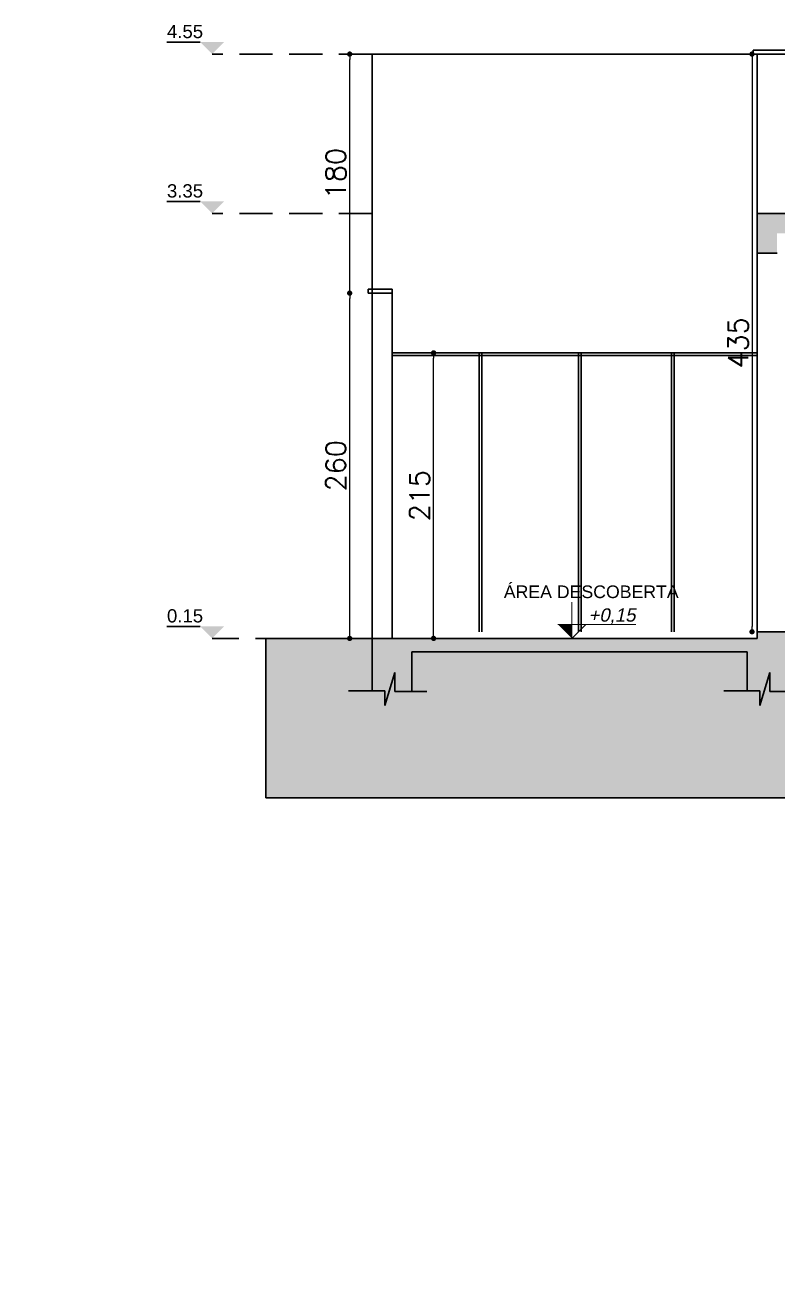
# Model space of a CAD drawing. Header units: millimetres. Extents: x 3314 to 3538, y 1235 to 1314.
# Drawn here: x 3375.24 to 3380.9, y 1288.25 to 1297.61 of the extents above; entities that cross this region are included whole.
import ezdxf
from ezdxf.enums import TextEntityAlignment as Align

# ---------------------------------------------------------------- set-up
doc = ezdxf.new("R2010")
doc.units = ezdxf.units.MM
doc.linetypes.add('RAYITAS', pattern=[0.375, 0.25, -0.125])
doc.layers.add('ALVENARIA', color=7, linetype='Continuous', lineweight=30)
doc.layers.add('LAYOUT', color=8, linetype='Continuous', lineweight=13)
for name, color, linetype in [('Layout-int', 1, 'Continuous'), ('PAREDE', 6, 'Continuous'), ('TextoÁreas', 2, 'Continuous'), ('US_dimension', 7, 'Continuous')]:
    doc.layers.add(name, color=color, linetype=linetype)
doc.styles.add('ROMANS', font='romans.shx')
doc.styles.add('Util2000', font='arial.ttf')
doc.dimstyles.new('1-100', dxfattribs={"dimtxt": 0.15, "dimasz": 0.04, "dimexe": 0.05, "dimexo": 0.1, "dimgap": 0.03, "dimtad": 1, "dimdec": 0, "dimlfac": 100, "dimzin": 5, "dimdsep": 46, "dimtxsty": 'ROMANS', "dimblk": 'DOT', "dimcen": 0, "dimse1": 1, "dimse2": 1, "dimclrd": 1, "dimclre": 1, "dimclrt": 2, "dimadec": 0, "dimazin": 0, "dimtfac": 1, "dimtdec": 0, "dimtofl": 0, "dimtmove": 2, "dimatfit": 3, "dimfxl": 0.04, "dimtolj": 1, "dimtzin": 1, "dimarcsym": 0})

# ---------------------------------------------------------------- blocks, each defined once
blk = doc.blocks.new('Cotac')
for p, q in [((-105, 105), (483, 105)), ((0, 0), (105, 105))]:
    blk.add_line(p, q)
at = {"layer": 'Layout-int', "color": 0}
blk.add_solid([(0, 0), (0, 105), (-105, 105)], dxfattribs=at)
at = {"style": 'Util2000', "oblique": 12, "flags": 8}
blk.add_attdef('COTAC', (126, 126), '', height=100, dxfattribs=at)
blk = doc.blocks.new('_Dot')
at = {"color": 0, "linetype": 'ByBlock', "lineweight": -2}
blk.add_line((-0.5, 0), (-1, 0), dxfattribs=at)
at = {"color": 0, "linetype": 'ByBlock', "const_width": 0.5}
blk.add_lwpolyline([(-0.25, 0, 1), (0.25, 0, 1)], format="xyb", close=True, dxfattribs=at)
blk = doc.blocks.new('*D173')
at = {"layer": 'ALVENARIA', "color": 1, "lineweight": -2, "transparency": 16777216}
blk.add_line((3378.3139, 1293.0291), (3378.3139, 1295.0991), dxfattribs=at)
at = {"layer": 'Defpoints', "color": 0, "transparency": 16777216}
for p in [(3378.0013, 1295.1391), (3378.3139, 1295.1391), (3378.1293, 1292.9891)]:
    blk.add_point(p, dxfattribs=at)
at = {"layer": 'ALVENARIA', "color": 1, "lineweight": -2, "transparency": 16777216, "xscale": 0.04, "yscale": 0.04, "zscale": 0.04}
for p, rotation in [((3378.3139, 1295.1391), 90), ((3378.3139, 1292.9891), 270)]:
    blk.add_blockref('_Dot', p, dxfattribs=dict(at, rotation=rotation))
at = {"layer": 'ALVENARIA', "color": 2, "transparency": 16777216, "insert": (3378.2089, 1294.0641), "char_height": 0.15, "attachment_point": 5, "rotation": 90, "style": 'ROMANS'}
blk.add_mtext('\\A1;215', dxfattribs=at)
blk = doc.blocks.new('*D174')
at = {"layer": 'ALVENARIA', "color": 1, "lineweight": -2, "transparency": 16777216}
blk.add_line((3380.712, 1297.3491), (3380.712, 1293.0791), dxfattribs=at)
at = {"layer": 'Defpoints', "color": 0, "transparency": 16777216}
for p in [(3379.1528, 1297.3891), (3379.1528, 1293.0391), (3380.712, 1293.0391)]:
    blk.add_point(p, dxfattribs=at)
at = {"layer": 'ALVENARIA', "color": 1, "lineweight": -2, "transparency": 16777216, "xscale": 0.04, "yscale": 0.04, "zscale": 0.04}
for p, rotation in [((3380.712, 1297.3891), 90), ((3380.712, 1293.0391), 270)]:
    blk.add_blockref('_Dot', p, dxfattribs=dict(at, rotation=rotation))
at = {"layer": 'ALVENARIA', "color": 2, "transparency": 16777216, "insert": (3380.607, 1295.2141), "char_height": 0.15, "attachment_point": 5, "rotation": 90, "style": 'ROMANS'}
blk.add_mtext('\\A1;435', dxfattribs=at)
blk = doc.blocks.new('*U77', base_point=(2068.8921, 1513.8289))
at = {"color": 0}
blk.add_line((2068.9821, 1513.9189), (2069.2321, 1513.9189), dxfattribs=at)
blk.add_solid([(2068.8921, 1513.8289), (2068.8021, 1513.9189), (2068.9821, 1513.9189)], dxfattribs=at)
blk = doc.blocks.new('*D296')
at = {"layer": 'Defpoints', "color": 0, "transparency": 16777216}
for p in [(3377.682, 1295.5891), (3377.8513, 1295.5891), (3377.8513, 1292.9891)]:
    blk.add_point(p, dxfattribs=at)
at = {"layer": 'US_dimension', "color": 1, "lineweight": -2, "transparency": 16777216}
blk.add_line((3377.682, 1293.0291), (3377.682, 1295.5491), dxfattribs=at)
at = {"layer": 'US_dimension', "color": 1, "lineweight": -2, "transparency": 16777216, "xscale": 0.04, "yscale": 0.04, "zscale": 0.04}
for p, rotation in [((3377.682, 1295.5891), 90), ((3377.682, 1292.9891), 270)]:
    blk.add_blockref('_Dot', p, dxfattribs=dict(at, rotation=rotation))
at = {"layer": 'US_dimension', "color": 2, "transparency": 16777216, "insert": (3377.577, 1294.2891), "char_height": 0.15, "attachment_point": 5, "rotation": 90, "style": 'ROMANS'}
blk.add_mtext('\\A1;260', dxfattribs=at)
blk = doc.blocks.new('*D297')
at = {"layer": 'Defpoints', "color": 0, "transparency": 16777216}
for p in [(3377.682, 1297.3891), (3377.8513, 1297.3891), (3377.8513, 1295.5891)]:
    blk.add_point(p, dxfattribs=at)
at = {"layer": 'US_dimension', "color": 1, "lineweight": -2, "transparency": 16777216}
blk.add_line((3377.682, 1295.6291), (3377.682, 1297.3491), dxfattribs=at)
at = {"layer": 'US_dimension', "color": 1, "lineweight": -2, "transparency": 16777216, "xscale": 0.04, "yscale": 0.04, "zscale": 0.04}
for p, rotation in [((3377.682, 1297.3891), 90), ((3377.682, 1295.5891), 270)]:
    blk.add_blockref('_Dot', p, dxfattribs=dict(at, rotation=rotation))
at = {"layer": 'US_dimension', "color": 2, "transparency": 16777216, "insert": (3377.577, 1296.4891), "char_height": 0.15, "attachment_point": 5, "rotation": 90, "style": 'ROMANS'}
blk.add_mtext('\\A1;180', dxfattribs=at)

msp = doc.modelspace()

# ---------------------------------------------------------------- hatches: boundary and pattern name
at = {"layer": 'PAREDE'}
h = msp.add_hatch(dxfattribs=at)
h.set_pattern_fill('AR-CONC', color=1, scale=0.002)
h.set_pattern_definition([(50, (3392.8997, 1283.1239), (0.3643693, -0.031878), [0.0381, -0.4191]), (355, (3392.8997, 1283.1239), (-0.070487, 0.382114), [0.03048, -0.335281]), (100.4514, (3392.93007, 1283.12123), (0.2938825, 0.3502355), [0.03238, -0.3561805]), (46.1842, (3392.8997, 1283.2255), (0.542158, -0.084085), [0.05715, -0.62865]), (96.6356, (3392.9449, 1283.2185), (0.474808, 0.494852), [0.04857, -0.534271]), (351.184, (3392.8997, 1283.2255), (0.474808, 0.494852), [0.04572, -0.50292]), (21, (3392.9505, 1283.2001), (0.3032288, -0.2045304), [0.0381, -0.4191]), (326, (3392.9505, 1283.2001), (0.123604, 0.368376), [0.03048, -0.33528]), (71.4514, (3392.97577, 1283.18305), (0.426833, 0.1638455), [0.03238, -0.35618]), (37.5, (3392.8997, 1283.12389), (0.0061772, 0.1691101), [0, -0.331216, 0, -0.34036, 0, -0.33655]), (7.5, (3392.8997, 1283.1239), (0.1336393, 0.2003611), [0, -0.194056, 0, -0.323596, 0, -0.12827]), (327.5, (3392.78642, 1283.12389), (0.2711812, -0.0114575), [0, -0.127, 0, -0.39624, 0, -0.52578]), (317.5, (3392.73562, 1283.1239), (0.2962584, 0.050853), [0, -0.1651, 0, -0.263144, 0, -0.37338])])
h.paths.add_polyline_path([(3392.9358, 1283.285), (3378.1858, 1283.285), (3378.1858, 1282.985), (3378.3358, 1282.985), (3378.3358, 1283.135), (3381.3358, 1283.135), (3381.3358, 1282.985), (3381.4858, 1282.985), (3381.4858, 1283.135), (3382.8358, 1283.135), (3382.8358, 1282.985), (3382.9858, 1282.985), (3382.9858, 1283.135), (3385.9858, 1283.135), (3385.9858, 1282.985), (3386.1358, 1282.985), (3386.1358, 1283.135), (3387.4858, 1283.135), (3387.4858, 1282.985), (3387.6358, 1282.985), (3387.6358, 1283.135), (3391.2358, 1283.135), (3391.2358, 1282.985), (3391.3858, 1282.985), (3391.3858, 1283.135), (3392.7858, 1283.135), (3392.7858, 1282.985), (3392.9358, 1282.985)])
h.paths.add_polyline_path([(3396.5858, 1280.085), (3395.9858, 1280.085), (3395.9858, 1280.135), (3394.2858, 1280.135), (3394.2858, 1280.115), (3392.9358, 1280.115), (3392.9358, 1280.135), (3387.4858, 1280.135), (3387.4858, 1280.115), (3386.1358, 1280.115), (3386.1358, 1280.135), (3382.8358, 1280.135), (3382.8358, 1280.115), (3381.4858, 1280.115), (3381.4858, 1280.135), (3378.1858, 1280.135), (3378.1858, 1280.085), (3376.0358, 1280.085), (3376.0358, 1279.6902), (3376.1306, 1279.6902), (3376.1306, 1279.5794), (3376.2062, 1279.8288), (3376.2062, 1279.685), (3376.3358, 1279.685), (3376.3358, 1279.985), (3378.1108, 1279.985), (3378.1108, 1279.6902), (3378.2056, 1279.6902), (3378.2056, 1279.5794), (3378.2812, 1279.8288), (3378.2812, 1279.685), (3378.4108, 1279.685), (3378.4108, 1279.985), (3381.2608, 1279.985), (3381.2608, 1279.6902), (3381.3556, 1279.6902), (3381.3556, 1279.5794), (3381.4312, 1279.8288), (3381.4312, 1279.685), (3381.5608, 1279.685), (3381.5608, 1279.985), (3382.7608, 1279.985), (3382.7608, 1279.6902), (3382.8556, 1279.6902), (3382.8556, 1279.5794), (3382.9312, 1279.8288), (3382.9312, 1279.685), (3383.0608, 1279.685), (3383.0608, 1279.985), (3385.9108, 1279.985), (3385.9108, 1279.6902), (3386.0056, 1279.6902), (3386.0056, 1279.5794), (3386.0812, 1279.8288), (3386.0812, 1279.685), (3386.2108, 1279.685), (3386.2108, 1279.985), (3387.4108, 1279.985), (3387.4108, 1279.6902), (3387.5056, 1279.6902), (3387.5056, 1279.5794), (3387.5812, 1279.8288), (3387.5812, 1279.685), (3387.7108, 1279.685), (3387.7108, 1279.985), (3391.1608, 1279.985), (3391.1608, 1279.6902), (3391.2556, 1279.6902), (3391.2556, 1279.5794), (3391.3312, 1279.8288), (3391.3312, 1279.685), (3391.4608, 1279.685), (3391.4608, 1279.985), (3392.7108, 1279.985), (3392.7108, 1279.6902), (3392.8056, 1279.6902), (3392.8056, 1279.5794), (3392.8812, 1279.8288), (3392.8812, 1279.685), (3393.0108, 1279.685), (3393.0108, 1279.985), (3394.2108, 1279.985), (3394.2108, 1279.6902), (3394.3056, 1279.6902), (3394.3056, 1279.5794), (3394.3812, 1279.8288), (3394.3812, 1279.685), (3394.5108, 1279.685), (3394.5108, 1279.985), (3395.7608, 1279.985), (3395.7608, 1279.6902), (3395.8556, 1279.6902), (3395.8556, 1279.5794), (3395.9312, 1279.8288), (3395.9312, 1279.685), (3396.0608, 1279.685), (3396.0608, 1279.985), (3396.5858, 1279.985)])
h.paths.add_polyline_path([(3384.2763, 1292.8891), (3384.2763, 1292.5943), (3384.3711, 1292.5943), (3384.3711, 1292.4835), (3384.4467, 1292.7329), (3384.4467, 1292.5891), (3384.5763, 1292.5891), (3384.5763, 1292.8891), (3385.4263, 1292.8891), (3385.4263, 1292.5943), (3385.5211, 1292.5943), (3385.5211, 1292.4835), (3385.5967, 1292.7329), (3385.5967, 1292.5891), (3385.7263, 1292.5891), (3385.7263, 1292.8891), (3388.1263, 1292.8891), (3388.1263, 1292.5943), (3388.2211, 1292.5943), (3388.2211, 1292.4835), (3388.2967, 1292.7329), (3388.2967, 1292.5891), (3388.4263, 1292.5891), (3388.4263, 1292.8891), (3389.5513, 1292.8891), (3389.5513, 1292.5943), (3389.6461, 1292.5943), (3389.6461, 1292.4835), (3389.7217, 1292.7329), (3389.7217, 1292.5891), (3389.8513, 1292.5891), (3389.8513, 1292.8891), (3389.8513, 1292.9891), (3388.3513, 1292.9891), (3388.3513, 1293.0391), (3380.7513, 1293.0391), (3380.7513, 1292.9891), (3377.8513, 1292.9891), (3377.8513, 1292.8891), (3377.8513, 1292.5943), (3377.9461, 1292.5943), (3377.9461, 1292.4835), (3378.0217, 1292.7329), (3378.0217, 1292.5891), (3378.1513, 1292.5891), (3378.1513, 1292.8891), (3380.6763, 1292.8891), (3380.6763, 1292.5943), (3380.7711, 1292.5943), (3380.7711, 1292.4835), (3380.8467, 1292.7329), (3380.8467, 1292.5891), (3380.9763, 1292.5891), (3380.9763, 1292.8891)])
h.paths.add_polyline_path([(3380.7513, 1296.1891), (3380.7513, 1295.8891), (3380.9013, 1295.8891), (3380.9013, 1296.0391), (3384.3513, 1296.0391), (3385.5013, 1296.0391), (3385.5013, 1295.8891), (3385.6513, 1295.8891), (3385.6513, 1296.0391), (3388.2013, 1296.0391), (3388.2013, 1295.8891), (3388.3513, 1295.8891), (3388.3513, 1296.1891)])
h = msp.add_hatch(dxfattribs=at)
h.set_pattern_fill('EARTH', color=1, scale=0.059, angle=45)
h.set_pattern_definition([(45, (3397.42837, 1279.4781), (0, 0.529835), [0.37465, -0.37465]), (45, (3397.32903, 1279.57743), (0, 0.529835), [0.37465, -0.37465]), (45, (3397.2297, 1279.67678), (0, 0.529835), [0.37465, -0.37465]), (135, (3397.2297, 1279.743), (-0.529835, 0), [0.37465, -0.37465]), (135, (3397.32903, 1279.84235), (-0.529835, 0), [0.37465, -0.37465]), (135, (3397.42837, 1279.9417), (-0.529835, 0), [0.37465, -0.37465])])
h.paths.add_polyline_path([(3401.8358, 1279.985), (3401.0358, 1279.985), (3401.0358, 1279.685), (3400.9062, 1279.685), (3400.9062, 1279.8288), (3400.8306, 1279.5794), (3400.8306, 1279.6902), (3400.7358, 1279.6902), (3400.7358, 1279.985), (3396.0608, 1279.985), (3396.0608, 1279.685), (3395.9312, 1279.685), (3395.9312, 1279.8288), (3395.8556, 1279.5794), (3395.8556, 1279.6902), (3395.7608, 1279.6902), (3395.7608, 1279.985), (3394.5108, 1279.985), (3394.5108, 1279.685), (3394.3812, 1279.685), (3394.3812, 1279.8288), (3394.3056, 1279.5794), (3394.3056, 1279.6902), (3394.2108, 1279.6902), (3394.2108, 1279.985), (3393.0108, 1279.985), (3393.0108, 1279.685), (3392.8812, 1279.685), (3392.8812, 1279.8288), (3392.8056, 1279.5794), (3392.8056, 1279.6902), (3392.7108, 1279.6902), (3392.7108, 1279.985), (3391.4608, 1279.985), (3391.4608, 1279.685), (3391.3312, 1279.685), (3391.3312, 1279.8288), (3391.2556, 1279.5794), (3391.2556, 1279.6902), (3391.1608, 1279.6902), (3391.1608, 1279.985), (3387.7108, 1279.985), (3387.7108, 1279.685), (3387.5812, 1279.685), (3387.5812, 1279.8288), (3387.5056, 1279.5794), (3387.5056, 1279.6902), (3387.4108, 1279.6902), (3387.4108, 1279.985), (3386.2108, 1279.985), (3386.2108, 1279.685), (3386.0812, 1279.685), (3386.0812, 1279.8288), (3386.0056, 1279.5794), (3386.0056, 1279.6902), (3385.9108, 1279.6902), (3385.9108, 1279.985), (3383.0608, 1279.985), (3383.0608, 1279.685), (3382.9312, 1279.685), (3382.9312, 1279.8288), (3382.8556, 1279.5794), (3382.8556, 1279.6902), (3382.7608, 1279.6902), (3382.7608, 1279.985), (3381.5608, 1279.985), (3381.5608, 1279.685), (3381.4312, 1279.685), (3381.4312, 1279.8288), (3381.3556, 1279.5794), (3381.3556, 1279.6902), (3381.2608, 1279.6902), (3381.2608, 1279.985), (3378.4108, 1279.985), (3378.4108, 1279.685), (3378.2812, 1279.685), (3378.2812, 1279.8288), (3378.2056, 1279.5794), (3378.2056, 1279.6902), (3378.1108, 1279.6902), (3378.1108, 1279.985), (3376.3358, 1279.985), (3376.3358, 1279.685), (3376.2062, 1279.685), (3376.2062, 1279.8288), (3376.1306, 1279.5794), (3376.1306, 1279.6902), (3376.0358, 1279.6902), (3376.0358, 1280.085), (3375.2358, 1280.085), (3375.2358, 1278.885), (3401.0358, 1278.885), (3401.8358, 1278.885)])
h.paths.add_polyline_path([(3385.4263, 1292.5943), (3385.4263, 1292.8891), (3384.5763, 1292.8891), (3384.5763, 1292.5891), (3384.4467, 1292.5891), (3384.4467, 1292.7329), (3384.3711, 1292.4835), (3384.3711, 1292.5943), (3384.2763, 1292.5943), (3384.2763, 1292.8891), (3380.9763, 1292.8891), (3380.9763, 1292.5891), (3380.8467, 1292.5891), (3380.8467, 1292.7329), (3380.7711, 1292.4835), (3380.7711, 1292.5943), (3380.6763, 1292.5943), (3380.6763, 1292.8891), (3378.1513, 1292.8891), (3378.1513, 1292.5891), (3378.0217, 1292.5891), (3378.0217, 1292.7329), (3377.9461, 1292.4835), (3377.9461, 1292.5943), (3377.8513, 1292.5943), (3377.8513, 1292.8891), (3377.8513, 1292.9891), (3377.0513, 1292.9891), (3377.0513, 1291.7891), (3389.8513, 1291.7891), (3390.6513, 1291.7891), (3390.6513, 1292.9891), (3389.8513, 1292.9891), (3389.8513, 1292.8891), (3389.8513, 1292.5891), (3389.7217, 1292.5891), (3389.7217, 1292.7329), (3389.6461, 1292.4835), (3389.6461, 1292.5943), (3389.5513, 1292.5943), (3389.5513, 1292.8891), (3388.4263, 1292.8891), (3388.4263, 1292.5891), (3388.2967, 1292.5891), (3388.2967, 1292.7329), (3388.2211, 1292.4835), (3388.2211, 1292.5943), (3388.1263, 1292.5943), (3388.1263, 1292.8891), (3385.7263, 1292.8891), (3385.7263, 1292.5891), (3385.5967, 1292.5891), (3385.5967, 1292.7329), (3385.5211, 1292.4835), (3385.5211, 1292.5943)])

# ---------------------------------------------------------------- linework, layer by layer
at = {"layer": 'ALVENARIA'}
for p, q in [((3380.7213, 1297.4191), (3389.8813, 1297.4191)), ((3380.7213, 1297.3891), (3380.7213, 1297.4191)), ((3377.8513, 1292.8891), (3377.8513, 1297.3891)), ((3377.8513, 1297.3891), (3389.8813, 1297.3891)), ((3380.7513, 1296.1891), (3380.7513, 1297.3891)), ((3380.7513, 1296.1891), (3388.3513, 1296.1891)), ((3380.7513, 1292.9891), (3380.7513, 1296.1891)), ((3380.7513, 1295.8891), (3380.9013, 1295.8891)), ((3377.8213, 1295.6191), (3378.0013, 1295.6191)), ((3377.8213, 1295.5891), (3377.8213, 1295.6191)), ((3378.0013, 1292.9891), (3378.0013, 1295.6191)), ((3377.8213, 1295.5891), (3378.0013, 1295.5891)), ((3380.7513, 1295.1391), (3378.0013, 1295.1391)), ((3380.7513, 1295.1191), (3378.0013, 1295.1191)), ((3378.6563, 1293.0391), (3378.6563, 1295.1391)), ((3378.6763, 1293.0391), (3378.6763, 1295.1391)), ((3379.4063, 1293.0391), (3379.4063, 1295.1391)), ((3379.4263, 1293.0391), (3379.4263, 1295.1391)), ((3380.1063, 1293.0391), (3380.1063, 1295.1391)), ((3380.1263, 1293.0391), (3380.1263, 1295.1391)), ((3380.7513, 1293.0391), (3388.3513, 1293.0391)), ((3377.8513, 1292.9891), (3377.0513, 1292.9891)), ((3377.0513, 1292.9891), (3377.0513, 1291.7891)), ((3377.8513, 1292.9891), (3380.7513, 1292.9891)), ((3377.8513, 1292.8891), (3377.8513, 1292.5943)), ((3378.1513, 1292.8891), (3380.6763, 1292.8891)), ((3378.1513, 1292.8891), (3378.1513, 1292.5891)), ((3380.6763, 1292.8891), (3380.6763, 1292.5943)), ((3377.9461, 1292.4835), (3378.0217, 1292.7329)), ((3378.0217, 1292.5891), (3378.0217, 1292.7329)), ((3380.7711, 1292.4835), (3380.8467, 1292.7329)), ((3380.8467, 1292.5891), (3380.8467, 1292.7329)), ((3377.6741, 1292.5943), (3377.9461, 1292.5943)), ((3377.9461, 1292.5943), (3377.9461, 1292.4835)), ((3378.2629, 1292.5891), (3378.0217, 1292.5891)), ((3380.4991, 1292.5943), (3380.7711, 1292.5943)), ((3380.7711, 1292.5943), (3380.7711, 1292.4835)), ((3381.0879, 1292.5891), (3380.8467, 1292.5891)), ((3377.0513, 1291.7891), (3389.8513, 1291.7891))]:
    msp.add_line(p, q, dxfattribs=at)
at = {"layer": 'ALVENARIA', "linetype": 'RAYITAS'}
for p, q in [((3377.8513, 1297.3891), (3376.646, 1297.3891)), ((3377.8513, 1296.1891), (3376.646, 1296.1891)), ((3377.9721, 1292.9891), (3376.646, 1292.9891))]:
    msp.add_line(p, q, dxfattribs=at)
at = {"layer": 'LAYOUT'}
msp.add_line((3379.3548, 1292.9891), (3379.3548, 1293.2615), dxfattribs=at)

# ---------------------------------------------------------------- block references
at = {"layer": 'ALVENARIA'}
ref = msp.add_blockref('*U77', (3376.646, 1297.3891), dxfattribs=dict(at, xscale=-1))
ref.add_attrib('NÍVEL', '4.55', dxfattribs={"layer": '0', "color": 0, "height": 0.1, "style": 'Util2000', "flags": 8}).set_placement((3376.5779, 1297.5091), align=Align.RIGHT)
ref = msp.add_blockref('*U77', (3376.646, 1296.1891), dxfattribs=dict(at, xscale=-1))
ref.add_attrib('NÍVEL', '3.35', dxfattribs={"layer": '0', "color": 0, "height": 0.1, "style": 'Util2000', "flags": 8}).set_placement((3376.5779, 1296.3091), align=Align.RIGHT)
ref = msp.add_blockref('*U77', (3376.646, 1292.9891), dxfattribs=dict(at, xscale=-1))
ref.add_attrib('NÍVEL', '0.15', dxfattribs={"layer": '0', "color": 0, "height": 0.1, "style": 'Util2000', "flags": 8}).set_placement((3376.5779, 1293.1091), align=Align.RIGHT)
at = {"layer": 'LAYOUT', "color": 1, "xscale": 0.001, "yscale": 0.001, "zscale": 0.001}
msp.add_blockref('Cotac', (3379.3548, 1292.9891), dxfattribs=at).add_auto_attribs({'COTAC': '+0,15'})

# ---------------------------------------------------------------- texts
at = {"layer": 'TextoÁreas', "style": 'Util2000'}
msp.add_text('ÁREA DESCOBERTA', height=0.095299, dxfattribs=at).set_placement((3378.8429, 1293.2925))

# ---------------------------------------------------------------- dimensions: what is measured, and where the dimension line sits
at = {"layer": 'ALVENARIA'}
for base, p1, p2, picture, middle in [((3380.712, 1293.0391), (3379.1528, 1297.3891), (3379.1528, 1293.0391), '*D174', (3380.607, 1295.2141)), ((3378.3139, 1295.1391), (3378.1293, 1292.9891), (3378.0013, 1295.1391), '*D173', (3378.2089, 1294.0641))]:
    dim = msp.add_linear_dim(base=base, p1=p1, p2=p2, angle=90, dimstyle='1-100', override={"dimfxlon": 1}, dxfattribs=at)
    dim.commit()
    dim.dimension.update_dxf_attribs({"geometry": picture, "text_midpoint": middle})
at = {"layer": 'US_dimension'}
for base, p1, p2, picture, middle in [((3377.682, 1297.3891), (3377.8513, 1295.5891), (3377.8513, 1297.3891), '*D297', (3377.577, 1296.4891)), ((3377.682, 1295.5891), (3377.8513, 1292.9891), (3377.8513, 1295.5891), '*D296', (3377.577, 1294.2891))]:
    dim = msp.add_linear_dim(base=base, p1=p1, p2=p2, angle=90, dimstyle='1-100', override={"dimfxlon": 1}, dxfattribs=at)
    dim.commit()
    dim.dimension.update_dxf_attribs({"geometry": picture, "text_midpoint": middle})

doc.saveas('drawing.dxf')
